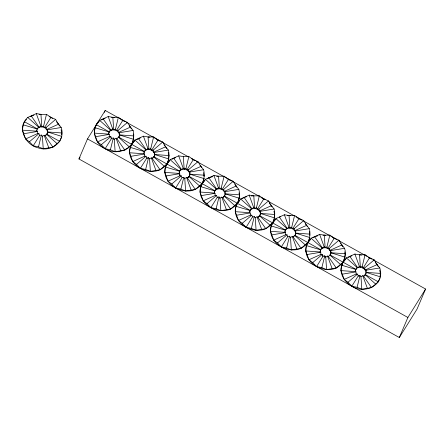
<?xml version="1.0" encoding="UTF-8"?>
<svg xmlns="http://www.w3.org/2000/svg" width="448" height="448" viewBox="0 0 448 448"><rect width="100%" height="100%" fill="white"/><g stroke="black" fill="none" stroke-linecap="round" stroke-linejoin="round"><path stroke-width="0.67" d="M61.404 137.368L59.713 141.383L52.92 147.174L43.226 148.786L42.398 136.259L44.184 135.24L45.041 135.822C47.505 134.842 47.594 132.003 47.606 129.758L61.219 127.495C65.957 141.641 51.078 152.617 38.091 147.834C25.122 144.911 16.565 127.277 27.77 117.438L36.299 113.607L40.953 114.341L46.491 114.33L52.545 118.479M134.495 140.98L128.71 147.672L124.813 150.119L116.934 138.762L118.406 137.138L118.787 137.183L119.252 136.086L119.498 132.703L133.112 130.441C134.73 136.433 133.157 142.089 130.318 147.386C128.206 153.961 131.191 160.871 136.108 165.34C141.394 169.865 148.495 172.122 155.422 171.147C161.773 170.29 166.085 165.458 169.736 160.625M194.919 160.709L188.871 156.559L183.327 156.565L178.679 155.837L170.145 159.667L166.846 163.968L160.054 169.758L152.18 158.407L153.647 156.783L154.028 156.828L154.493 155.73L154.739 152.342L168.353 150.08C169.977 156.078 168.398 161.728 165.558 167.026C163.453 173.6 166.432 180.51 171.349 184.979C176.641 189.504 183.736 191.761 190.663 190.786C197.014 189.93 201.331 185.097 204.982 180.264M230.166 180.348L224.112 176.204L218.568 176.21L213.92 175.476L205.386 179.312L202.087 183.613L195.294 189.403L185.606 191.01L184.778 178.489L186.564 177.47L187.421 178.046C189.879 177.072 189.974 174.227 189.98 171.987L203.599 169.725C205.218 175.717 203.638 181.373 200.805 186.67C198.694 193.245 201.678 200.155 206.59 204.624C211.882 209.149 218.982 211.406 225.904 210.431C232.002 209.58 236.326 205.111 239.809 200.385M219.083 197.954L220.018 198.128L221.805 197.114L222.662 197.691C225.126 196.717 225.215 193.872 225.221 191.626L238.84 189.37C240.458 195.362 238.879 201.018 236.046 206.31C233.934 212.89 236.919 219.8 241.83 224.263C247.122 228.794 254.223 231.05 261.145 230.07C267.501 229.219 271.813 224.381 275.464 219.548M290.338 215.729L284.402 214.766L275.873 218.596L272.569 222.897L265.782 228.687L256.088 230.3L255.259 217.773L257.046 216.754L257.902 217.33C260.366 216.356 260.456 213.511 260.462 211.271L274.081 209.009C275.699 215.001 274.126 220.657 271.286 225.954C269.175 232.529 272.16 239.439 277.077 243.908C282.363 248.433 289.464 250.69 296.386 249.715C302.742 248.858 307.054 244.026 310.705 239.193M325.578 235.374L319.642 234.405L311.114 238.235L307.815 242.536L301.022 248.332L293.143 236.975L294.616 235.351L294.997 235.396L295.456 234.298L295.708 230.916L309.322 228.654C310.94 234.646 309.366 240.302 306.527 245.599C304.416 252.174 307.401 259.084 312.318 263.553C317.604 268.078 324.705 270.334 331.632 269.36C337.982 268.503 342.294 263.67 345.946 258.838M361.463 255.136L354.889 254.05L346.354 257.88L343.056 262.181L336.263 267.971L328.39 256.62L329.857 254.996L330.238 255.041L330.702 253.943L330.949 250.555L344.562 248.293C347.514 256.491 341.32 262.735 340.984 270.603C341.622 277.29 346.136 282.923 351.814 286.222C364.907 294.717 385.319 284.81 379.809 267.938L375.474 262.707M379.988 277.81L378.297 281.826L371.504 287.616L361.816 289.223L360.987 276.702L362.774 275.682L363.63 276.259C366.089 275.285 366.184 272.44 366.19 270.2L379.809 267.938M36.82 129.976L36.719 131.18L37.391 131.454L37.593 133.582L25.609 138.964L22.4 130.166L23.184 124.802L24.466 121.738L26.533 119.353M61.617 134.848L61.779 132.961L61.09 129.741M150.013 137.278L143.433 136.192L134.904 140.022C128.682 150.769 116.222 155.232 105.123 148.719C94.696 143.702 90.227 128.587 99.663 120.383L108.192 116.553L114.766 117.639M160.054 169.758L150.366 171.371L145.634 169.467L140.364 168.364L136.517 164.382L132.742 161.549L129.534 152.751C128.968 146.104 135.402 140.683 133.258 133.969M185.606 191.01L180.88 189.106L175.61 188.009L171.758 184.027L167.983 181.194L164.774 172.39L165.155 167.983L168.538 159.953M168.7 158.066L168.913 155.546L168.224 152.326M264.874 199.612L259.353 195.843L253.809 195.849L249.161 195.121L240.632 198.951L237.328 203.252L230.541 209.048L220.847 210.655L216.121 208.751L210.851 207.648L206.998 203.666L203.224 200.833L200.021 192.035L200.396 187.622L203.778 179.598L203.885 178.338M204.047 176.445L203.605 172.614M256.088 230.3L251.362 228.396L246.092 227.293L242.239 223.311L238.47 220.478L235.262 211.68C234.696 205.033 241.125 199.612 238.986 192.898M301.022 248.332L291.329 249.939L286.602 248.035L281.333 246.932L277.48 242.95L273.711 240.117L270.502 231.319L270.878 226.912L274.266 218.882M274.422 216.989L274.641 214.469L273.946 211.254M336.263 267.971L326.575 269.584L321.843 267.68L316.574 266.577L312.726 262.595L308.952 259.762L305.743 250.964L306.118 246.551L309.506 238.526M309.775 235.374L309.327 231.538M361.816 289.223L357.09 287.319L351.814 286.222L347.967 282.24L344.193 279.406L340.984 270.603C340.418 263.962 346.853 258.535 344.708 251.826M380.15 275.918L380.363 273.398L379.674 270.183M124.813 150.119L115.119 151.726L110.393 149.822L105.123 148.719L101.27 144.738L97.502 141.904L94.293 133.106L95.077 127.742L96.359 124.684L99.254 121.335M27.77 117.438L38.478 127.014L37.285 128.884L36.719 131.18L22.4 130.166M99.663 120.383L110.37 129.959L109.178 131.824L108.612 134.126L94.293 133.106M129.534 152.751L143.853 153.765L144.418 151.469L145.617 149.598L134.904 140.022M170.145 159.667L180.858 169.243L179.659 171.114L179.094 173.41L164.774 172.39M205.386 179.312L216.098 188.888L214.9 190.753L214.34 193.049L200.021 192.035M240.632 198.951L251.339 208.527L250.146 210.398L249.581 212.694L235.262 211.68M275.873 218.596L286.58 228.172L285.387 230.037L284.822 232.338L270.502 231.319M311.114 238.235L321.826 247.811L320.628 249.682L320.062 251.978L305.743 250.964M340.984 270.603L355.303 271.622L355.869 269.321L357.067 267.456L346.354 257.88M43.226 148.786L38.5 146.882L41.406 135.044L39.676 135.442L33.23 145.779L29.378 141.798L25.609 138.964M61.807 136.41L47.46 131.942C47.438 129.237 44.565 128.324 43.585 126.168L46.491 114.33M110.393 149.822L113.299 137.99L111.569 138.382L105.123 148.719M133.706 139.356L119.353 134.887C119.33 132.182 116.458 131.27 115.478 129.108L118.384 117.275L111.58 117.337M145.634 169.467L148.54 157.629L146.81 158.026L140.364 168.364M166.667 148.585L162.747 141.999L153.21 150.142L151.642 150.27L150.724 148.753L153.625 136.914L148.086 136.926L148.915 149.447C151.631 149.666 154.314 151.704 154.594 154.526L168.946 159.001M180.88 189.106L183.786 177.274L182.05 177.666L175.61 188.009M204.187 178.64L189.834 174.171C189.818 171.466 186.939 170.554 185.965 168.398L188.871 156.559M216.121 208.751L219.027 196.913L217.291 197.31L210.851 207.648M239.428 198.285L225.075 193.81C225.058 191.111 222.186 190.198 221.206 188.037L224.112 176.204M251.362 228.396L254.268 216.558L252.532 216.95L246.092 227.293M274.669 217.924L260.322 213.455C260.299 210.75 257.426 209.838 256.446 207.682L259.353 195.843M286.602 248.035L289.509 236.202L287.778 236.594L281.333 246.932M309.91 237.569L295.562 233.1C295.54 230.395 292.667 229.482 291.687 227.321L294.594 215.488L287.157 215.578M321.843 267.68L324.75 255.842L323.019 256.239L316.574 266.577M345.156 257.214L330.803 252.739C330.786 250.034 327.908 249.122 326.928 246.966L329.834 235.127L323.03 235.194M357.09 287.319L359.99 275.486L358.26 275.878L351.814 286.222M378.118 266.442L374.198 259.857L364.661 267.994L363.093 268.122L362.174 266.61L365.081 254.772L359.537 254.778L360.366 267.305C363.082 267.523 365.764 269.556 366.044 272.384L380.397 276.853M108.192 116.553L112.7 128.912L109.178 131.824L108.612 134.126L109.284 134.394L109.486 136.522L97.502 141.904M143.959 152.561L145.208 150.556L147.941 148.557L143.433 136.192M178.679 155.837L183.182 168.196L179.659 171.114L179.094 173.41L179.766 173.684L179.973 175.806L167.983 181.194M213.92 175.476L218.428 187.841L214.9 190.753L214.34 193.049L215.006 193.323L215.214 195.451L203.224 200.833M249.161 195.121L253.669 207.486L250.146 210.398L249.581 212.694L250.253 212.968L250.454 215.09L238.47 220.478M284.402 214.766L288.91 227.125L285.387 230.037L284.822 232.338L285.494 232.607L285.695 234.735L273.711 240.117M319.642 234.405L324.15 246.77L320.628 249.682L320.062 251.978L320.734 252.252L320.936 254.38L308.952 259.762M355.41 270.418L356.658 268.414L359.391 266.409L354.889 254.05M52.92 147.174L45.041 135.822L46.514 134.198L46.894 134.238L47.762 132.188M119.655 135.134L118.787 137.183L144.418 151.469M154.902 154.773L154.028 156.828L179.659 171.114M195.294 189.403L187.421 178.046L188.888 176.422L189.274 176.467L190.142 174.418M230.541 209.048L222.662 197.691L224.134 196.067L224.515 196.112L225.383 194.062M265.782 228.687L257.902 217.33L259.375 215.712L259.756 215.751L260.624 213.702M295.865 233.346L294.997 235.396L320.628 249.682M331.106 252.986L330.238 255.041L355.869 269.321M371.504 287.616L363.63 276.259L365.098 274.635L365.478 274.68L366.352 272.63M373.19 259.823L425.6 289.033L417.043 309.098L399.325 337.534L78.943 158.967L87.506 138.902L105.218 110.466L117.981 117.578M104.418 112.347L105.218 110.466M399.325 337.534L407.882 317.47L425.6 289.033M24.466 121.738L37.285 128.884C38.847 126.543 42.213 126.392 44.503 127.686L50.949 117.342L55.614 119.414L59.534 126M78.943 158.967L80.052 157.186M110.37 129.959L111.026 130.245L113.669 129.808L116.396 130.626L122.842 120.288L127.506 122.36L131.426 128.94M151.642 150.27L158.082 139.927L162.747 141.999M180.858 169.243L181.513 169.529L184.156 169.092L186.883 169.91L193.323 159.572L197.988 161.644L201.589 167.614M216.098 188.888L216.754 189.174L219.397 188.737L222.124 189.554L228.564 179.217L233.234 181.283L236.83 187.258M251.339 208.527L251.994 208.818L254.638 208.376L257.365 209.199L263.81 198.856L268.475 200.928L272.07 206.898M286.58 228.172L287.235 228.458L289.878 228.021L292.606 228.838L299.051 218.501L303.716 220.573L307.311 226.542M321.826 247.811L322.482 248.102L325.125 247.66L327.852 248.483L334.292 238.14L338.957 240.212L342.877 246.798M363.093 268.122L369.533 257.785L374.198 259.857M29.378 141.798L38.92 133.661L39.676 135.442M44.503 127.686L46.077 127.551L55.614 119.414M101.27 144.738L110.813 136.601L111.569 138.382L110.79 137.833M116.396 130.626L117.97 130.497L127.506 122.36M136.517 164.382L146.054 156.246L146.81 158.026L147.694 158.396M171.758 184.027L181.294 175.885L182.05 177.666M186.883 169.91L188.451 169.781L197.988 161.644M206.998 203.666L216.535 195.53L217.291 197.31M222.124 189.554L223.692 189.426L233.234 181.283M242.239 223.311L251.782 215.169L252.532 216.95M257.365 209.199L258.933 209.065L268.475 200.928M277.48 242.95L287.022 234.814L287.778 236.594M292.606 228.838L294.179 228.71L303.716 220.573M312.726 262.595L322.263 254.458L323.019 256.239L322.241 255.685M327.852 248.483L329.42 248.354L338.957 240.212M347.967 282.24L357.504 274.098L358.26 275.878L359.145 276.254M38.478 127.014L39.133 127.305L40.807 125.972L36.299 113.607M30.145 116.648L33.908 115.158M101.483 119.941L105.14 118.294M136.724 139.58L140.381 137.939M153.238 157.735L152.18 158.407L151.323 157.825L149.537 158.844L150.366 171.371M171.965 159.225L175.622 157.584M207.206 178.864L208.874 177.817L212.85 176.63M241.892 198.862L244.121 197.462L246.77 196.672M294.207 236.309L293.143 236.975L292.286 236.398L290.5 237.412L291.329 249.939M312.934 237.793L314.602 236.746L317.912 235.754M348.174 257.438L351.831 255.797M116.934 138.762L116.082 138.186L114.29 139.199L113.361 139.031M328.39 256.62L327.533 256.038L325.746 257.057L324.811 256.883M46.077 127.551L46.586 129.545L58.57 124.158L61.219 127.495M117.97 130.497L118.479 132.485L130.463 127.103L133.112 130.441M132.742 161.549L144.726 156.167L146.054 156.246M153.21 150.142L153.72 152.13L165.704 146.742L168.353 150.08M188.451 169.781L188.961 171.769L200.95 166.387L203.599 169.725M223.692 189.426L224.202 191.414L236.191 186.032L238.84 189.37M258.933 209.065L259.442 211.058L271.432 205.671L274.081 209.009M294.179 228.71L294.689 230.698L306.673 225.316L309.322 228.654M329.42 248.354L329.93 250.342L341.914 244.955L344.562 248.293M344.193 279.406L356.182 274.019L357.504 274.098M364.661 267.994L365.17 269.982L377.154 264.6M40.807 125.972L41.776 126.862L43.585 126.168M112.7 128.912L113.669 129.808L115.478 129.108M145.617 149.598L146.272 149.89L150.724 148.753M183.182 168.196L184.156 169.092L185.965 168.398M218.428 187.841L219.397 188.737L221.206 188.037M253.669 207.486L254.638 208.376L256.446 207.682M288.91 227.125L289.878 228.021L291.687 227.321M324.15 246.77L325.125 247.66L326.928 246.966M357.067 267.456L357.722 267.742L362.174 266.61M280.683 216.709L279.362 217.101L287.235 228.458M23.772 133.717L37.391 131.454M95.665 136.657L109.284 134.394M130.906 156.302L144.525 154.039L144.726 156.167M166.152 175.941L179.766 173.684M201.393 195.586L215.006 193.323M236.634 215.225L250.253 212.968M271.874 234.87L285.494 232.607M307.115 254.514L320.734 252.252M342.362 274.154L355.975 271.897L356.182 274.019M39.054 114.425L40.953 114.341L41.776 126.862M216.67 176.294L218.568 176.21L219.397 188.737M251.283 195.966L253.809 195.849L254.638 208.376M109.486 136.522L110.813 136.601M37.593 133.582L38.92 133.661M181.294 175.885L179.973 175.806L179.357 174.636M215.214 195.451L216.535 195.53M250.454 215.09L251.782 215.169M285.695 234.735L287.022 234.814M320.936 254.38L322.263 254.458M119.353 134.887L133.672 135.901M47.46 131.942L61.779 132.961M154.594 154.526L168.913 155.546M189.834 174.171L204.154 175.185M225.075 193.81L239.394 194.83M260.322 213.455L274.641 214.469M295.562 233.1L309.882 234.114M330.803 252.739L345.122 253.758M366.044 272.384L380.363 273.398M33.23 145.779L38.5 146.882M118.479 132.485L119.498 132.703M46.586 129.545L47.606 129.758M153.72 152.13L154.739 152.342M188.961 171.769L189.98 171.987M224.202 191.414L225.221 191.626M259.442 211.058L260.462 211.271M294.689 230.698L295.708 230.916M329.93 250.342L330.949 250.555M365.17 269.982L366.19 270.2M95.077 127.742L109.122 131.964M130.318 147.386L144.362 151.609M165.558 167.026L179.609 171.248M23.184 124.802L37.229 129.024M200.805 186.67L214.85 190.893M236.046 206.31L250.09 210.538M271.286 225.954L285.331 230.177M306.527 245.599L320.572 249.822M341.768 265.238L355.813 269.461M143.853 153.765L144.525 154.039M355.303 271.622L355.975 271.897M121.016 119.515L123.906 121.044M156.867 139.418L159.678 141.064M192.108 159.057L193.323 159.572M227.349 178.702L228.564 179.217M261.985 198.083L263.81 198.856M297.226 217.728L300.115 219.257M49.123 116.575L50.949 117.342M332.466 237.373L335.356 238.896M119.196 118.255L125.272 121.643M126.487 122.321L160.513 141.282M161.728 141.96L187.858 156.526M191.503 158.558L195.149 160.586M196.364 161.263L223.098 176.165M224.918 177.184L232.21 181.244M233.425 181.922L259.554 196.487M260.77 197.165L265.026 199.534M268.671 201.566L294.19 215.79M296.01 216.804L302.086 220.192M303.302 220.87L329.431 235.435M330.646 236.113L336.722 239.495M337.938 240.173L367.102 256.43M368.318 257.107L371.969 259.146M96.359 124.684L109.178 131.824M189.274 176.467L214.9 190.753M224.515 196.112L250.146 210.398M259.756 215.751L285.387 230.037M365.478 274.68L378.297 281.826M87.506 138.902L407.882 317.47M46.894 134.238L59.713 141.383M365.081 254.772L370.597 258.541M329.834 235.127L334.292 238.14M294.594 215.488L299.051 218.501M153.625 136.914L158.082 139.927M118.384 117.275L122.842 120.288M365.098 274.635L375.81 284.211M329.857 254.996L340.57 264.572M294.616 235.351L305.329 244.927M259.375 215.712L270.082 225.288M224.134 196.067L234.842 205.643M188.888 176.422L199.601 185.998M153.647 156.783L164.36 166.359M118.406 137.138L129.119 146.714M46.514 134.198L57.226 143.774M359.391 266.409L360.366 267.305M147.941 148.557L148.915 149.447M340.654 243.538L341.914 244.955M305.413 223.894L306.673 225.316M269.326 203.302L271.432 205.671M234.926 184.61L236.191 186.032M200.105 165.441L200.95 166.387M164.024 144.85L165.704 146.742M129.203 125.681L130.463 127.103M56.47 121.789L58.57 124.158M359.99 275.486L360.987 276.702M324.75 255.842L325.746 257.057L326.575 269.584M289.509 236.202L290.5 237.412M254.268 216.558L255.259 217.773M219.027 196.913L220.018 198.128L220.847 210.655M183.786 177.274L184.778 178.489M148.54 157.629L149.537 158.844M113.299 137.99L114.29 139.199L115.119 151.726M41.406 135.044L42.398 136.259M349.843 256.39L357.722 267.742M314.602 236.746L322.482 248.102M244.121 197.462L251.994 208.818M208.874 177.817L216.754 189.174M173.634 158.178L181.513 169.529M138.393 138.533L146.272 149.89M103.152 118.888L111.026 130.245M31.259 115.948L39.133 127.305M362.774 275.682L367.282 288.047M327.533 256.038L332.035 268.402M292.286 236.398L296.794 248.758M257.046 216.754L261.554 229.118M221.805 197.114L226.313 209.474M186.564 177.47L191.072 189.834M151.323 157.825L155.826 170.19M116.082 138.186L120.585 150.545M44.184 135.24L48.692 147.605M324.296 235.138L325.125 247.66M289.055 215.494L289.878 228.021M183.327 156.565L184.156 169.092M112.846 117.281L113.669 129.808"/></g></svg>
